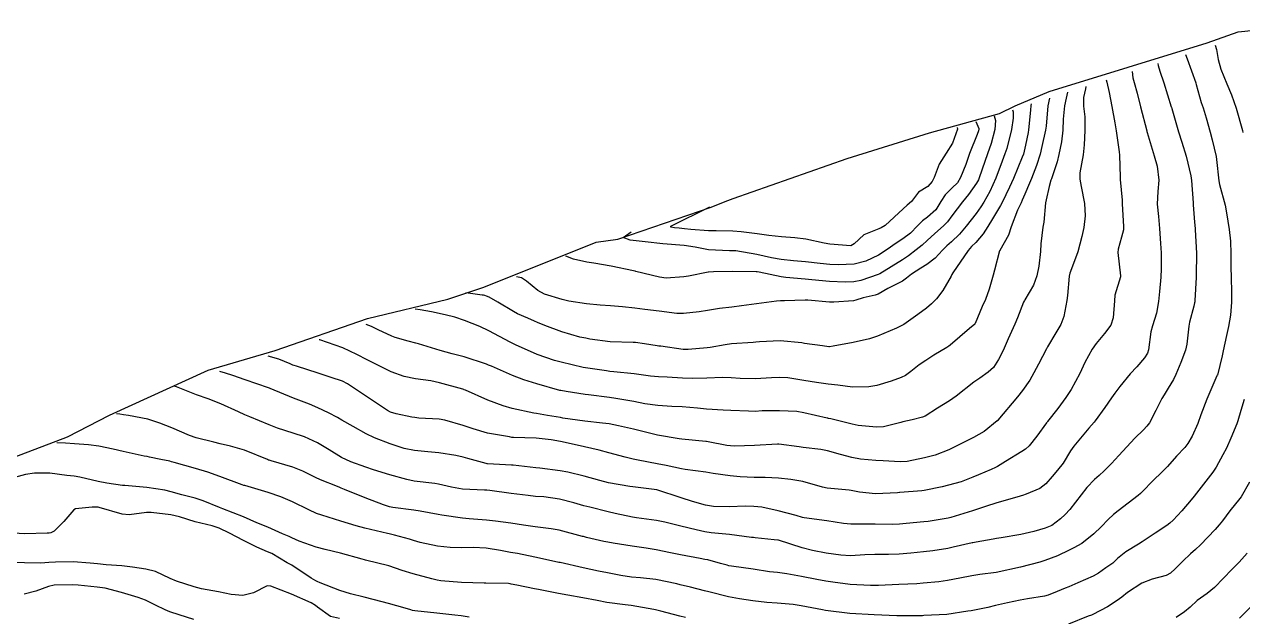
# Model space of a CAD drawing. Header units: metres. Extents: x 307586 to 320046, y 7427249 to 7434250.
# Drawn here: x 313712.2 to 313812.5, y 7433048.9 to 7433097.6 of the extents above; entities that cross this region are included whole.
import ezdxf

# ---------------------------------------------------------------- set-up
doc = ezdxf.new("R2010")
doc.units = ezdxf.units.M
doc.header["$MEASUREMENT"] = 0
for name, color, linetype in [('Area', 45, 'Continuous'), ('Curvas de Nivel 1m', 11, 'Continuous'), ('Curvas de Nivel 5m', 15, 'Continuous')]:
    doc.layers.add(name, color=color, linetype=linetype)

msp = doc.modelspace()

# ---------------------------------------------------------------- linework, layer by layer
at = {"layer": 'Area'}
msp.add_polyline3d([(313709.64, 7433061.35, 757.73), (313715.77, 7433063.68, 758.14), (313719.24, 7433065.46, 758.87), (313727.35, 7433069.15, 760.91), (313732.88, 7433070.78, 762.07), (313740.49, 7433073.42, 764.1), (313747.09, 7433075, 765.44), (313750.06, 7433076.01, 766.15), (313759.32, 7433079.71, 768.54), (313761.08, 7433079.96, 768.56), (313768.79, 7433082.58, 769.87), (313769.92, 7433083.04, 770.28), (313770.59, 7433083.31, 770.66), (313779.97, 7433086.6, 771.83), (313786.77, 7433088.71, 770.99), (313792.51, 7433090.3, 767.3), (313793.82, 7433090.93, 766.37), (313796.62, 7433092.1, 764.75), (313809.63, 7433096.13, 759.29), (313812.16, 7433097.02, 758.48), (313818.11, 7433097.64, 756.27)], dxfattribs=at)
at = {"layer": 'Curvas de Nivel 1m', "flags": 128}
for points, elevation in [([(313810.27, 7433095.94), (313810.38, 7433095.58), (313810.52, 7433094.76), (313810.74, 7433093.96), (313811.23, 7433092.75), (313811.62, 7433091.84), (313812.02, 7433090.75), (313812.52, 7433088.89), (313812.56, 7433088.74)], 759), ([(313805.56, 7433094.43), (313805.59, 7433094.25), (313805.72, 7433093.8), (313806.05, 7433092.82), (313806.66, 7433090.85), (313806.68, 7433090.81), (313806.7, 7433090.72), (313807.25, 7433088.8), (313807.54, 7433087.93), (313807.89, 7433086.8), (313808.27, 7433085.16), (313808.32, 7433084.79), (313808.47, 7433082.93), (313808.47, 7433082.79), (313808.59, 7433081.34), (313808.63, 7433080.84), (313808.64, 7433080.79), (313808.64, 7433080.73), (313808.73, 7433078.79), (313808.71, 7433076.96), (313808.71, 7433076.79), (313808.61, 7433074.89), (313808.61, 7433074.79), (313808.59, 7433074.71), (313808.51, 7433074.42), (313808.16, 7433073.12), (313808.11, 7433072.79), (313807.95, 7433071.31), (313807.84, 7433070.8), (313807.46, 7433069.78), (313807.04, 7433068.8), (313806.84, 7433068.4), (313806.42, 7433067.68), (313806.09, 7433067.14), (313805.9, 7433066.82), (313805.38, 7433065.84), (313804.86, 7433064.83), (313804.66, 7433064.55), (313804.38, 7433064.25), (313803.66, 7433063.55), (313803, 7433062.85), (313802.36, 7433062.13), (313801.75, 7433061.47), (313801.15, 7433060.87), (313800.72, 7433060.49), (313800.33, 7433060.16), (313799.72, 7433059.49), (313799.25, 7433058.9), (313798.3, 7433057.7), (313797.93, 7433057.28), (313797.55, 7433056.92), (313796.83, 7433056.38), (313796.29, 7433056.14), (313795.34, 7433055.88), (313794.28, 7433055.62), (313792.65, 7433055.34), (313792.28, 7433055.29), (313792.01, 7433055.25), (313790.59, 7433055), (313790.32, 7433054.95), (313790.27, 7433054.94), (313788.71, 7433054.58), (313788.26, 7433054.48), (313787.03, 7433054.27), (313786.26, 7433054.19), (313785.22, 7433054.1), (313784.26, 7433054), (313783.37, 7433053.97), (313782.26, 7433053.98), (313781.43, 7433053.94), (313780.25, 7433053.88), (313779.45, 7433053.93), (313778.26, 7433054.08), (313777.12, 7433054.3), (313776.26, 7433054.52), (313774.31, 7433055.15), (313774.27, 7433055.16), (313773.96, 7433055.19), (313772.41, 7433055.36), (313772.27, 7433055.37), (313772.11, 7433055.39), (313770.28, 7433055.62), (313768.78, 7433055.77), (313768.27, 7433055.84), (313767.55, 7433056), (313766.28, 7433056.32), (313764.95, 7433056.64), (313764.28, 7433056.77), (313762.63, 7433056.99), (313762.29, 7433057.05), (313760.86, 7433057.35), (313760.29, 7433057.49), (313758.79, 7433057.87), (313758.3, 7433058), (313757.47, 7433058.23), (313756.3, 7433058.53), (313755.01, 7433058.72), (313754.31, 7433058.77), (313753.7, 7433058.83), (313752.31, 7433059), (313750.54, 7433059.25), (313750.31, 7433059.27), (313750.12, 7433059.29), (313748.31, 7433059.37), (313747.4, 7433059.52), (313746.32, 7433059.77), (313746.03, 7433059.82), (313744.32, 7433060.02), (313743.73, 7433060.15), (313742.33, 7433060.55), (313740.97, 7433060.96), (313740.34, 7433061.16), (313739.12, 7433061.61), (313738.35, 7433061.98), (313737.33, 7433062.61), (313736.36, 7433063.19), (313735.29, 7433063.66), (313734.37, 7433063.98), (313733.07, 7433064.39), (313732.37, 7433064.65), (313730.78, 7433065.31), (313730.38, 7433065.49), (313729.86, 7433065.73), (313728.39, 7433066.39), (313727.35, 7433066.8), (313726.4, 7433067.13), (313724.74, 7433067.79), (313724.56, 7433067.84)], 761), ([(313803.44, 7433093.75), (313803.5, 7433093.24), (313803.6, 7433092.85), (313803.85, 7433091.98), (313804.13, 7433090.84), (313804.64, 7433088.86), (313804.65, 7433088.83), (313804.65, 7433088.81), (313804.67, 7433088.73), (313805.25, 7433086.82), (313805.51, 7433085.96), (313805.64, 7433084.82), (313805.55, 7433083.89), (313805.51, 7433082.82), (313805.6, 7433081.81), (313805.7, 7433080.82), (313805.79, 7433079.59), (313805.83, 7433078.82), (313805.84, 7433077.51), (313805.81, 7433076.82), (313805.7, 7433075.64), (313805.61, 7433074.82), (313805.45, 7433073.87), (313805.12, 7433072.82), (313804.99, 7433072.31), (313804.8, 7433070.83), (313804.72, 7433070.57), (313804.45, 7433070.17), (313803.83, 7433069.45), (313803.29, 7433068.85), (313802.42, 7433067.81), (313802.01, 7433067.27), (313801.74, 7433066.87), (313801.2, 7433066.08), (313800.39, 7433064.99), (313800.31, 7433064.88), (313799.88, 7433064.38), (313798.63, 7433062.91), (313798.36, 7433062.51), (313797.76, 7433061.5), (313797.31, 7433060.92), (313796.86, 7433060.4), (313796.33, 7433059.8), (313795.84, 7433059.42), (313794.73, 7433058.95), (313794.42, 7433058.84), (313794.31, 7433058.81), (313794.13, 7433058.77), (313792.31, 7433058.23), (313791.37, 7433057.92), (313790.3, 7433057.57), (313788.51, 7433057.03), (313788.29, 7433056.97), (313786.64, 7433056.7), (313786.29, 7433056.66), (313784.83, 7433056.52), (313784.29, 7433056.48), (313783.67, 7433056.46), (313782.29, 7433056.48), (313780.92, 7433056.48), (313780.29, 7433056.47), (313779.68, 7433056.52), (313778.29, 7433056.74), (313776.45, 7433057.01), (313776.29, 7433057.04), (313775.78, 7433057.18), (313774.3, 7433057.58), (313772.96, 7433057.87), (313772.3, 7433057.94), (313771.58, 7433057.95), (313770.3, 7433057.91), (313768.98, 7433057.94), (313768.3, 7433058.05), (313767.24, 7433058.34), (313766.31, 7433058.65), (313764.31, 7433059.31), (313762.32, 7433059.55), (313762.07, 7433059.59), (313760.32, 7433059.89), (313759.62, 7433060.07), (313758.33, 7433060.43), (313756.98, 7433060.76), (313756.34, 7433060.88), (313754.67, 7433061.09), (313754.34, 7433061.12), (313752.47, 7433061.33), (313752.34, 7433061.34), (313750.37, 7433061.46), (313750.34, 7433061.46), (313750.25, 7433061.48), (313748.73, 7433061.89), (313748.35, 7433061.99), (313747.74, 7433062.13), (313746.35, 7433062.36), (313745.46, 7433062.44), (313744.35, 7433062.54), (313743.51, 7433062.72), (313742.36, 7433063.1), (313741.07, 7433063.59), (313740.37, 7433063.93), (313739.29, 7433064.53), (313738.38, 7433065.04), (313738, 7433065.25), (313737.26, 7433065.64), (313736.39, 7433066.06), (313735.7, 7433066.35), (313734.4, 7433066.86), (313732.46, 7433067.65), (313732.41, 7433067.67), (313732.34, 7433067.7), (313730.42, 7433068.36), (313729.4, 7433068.71), (313728.78, 7433068.92), (313728.32, 7433069.04)], 762), ([(313801.31, 7433093.07), (313801.35, 7433092.87), (313801.55, 7433092.03), (313801.78, 7433090.87), (313802.02, 7433089.53), (313802.14, 7433088.87), (313802.38, 7433087.14), (313802.4, 7433086.86), (313802.45, 7433085.05), (313802.46, 7433084.86), (313802.61, 7433083.15), (313802.63, 7433082.86), (313802.72, 7433080.99), (313802.73, 7433080.86), (313802.73, 7433080.71), (313802.57, 7433080.11), (313802.29, 7433079.13), (313802.26, 7433078.86), (313802.48, 7433076.92), (313802.48, 7433076.86), (313802.03, 7433075.35), (313801.98, 7433074.87), (313801.89, 7433073.47), (313801.68, 7433072.87), (313801.17, 7433072.18), (313800.47, 7433071.37), (313800.14, 7433070.88), (313799.56, 7433069.78), (313799.13, 7433068.9), (313798.42, 7433067.58), (313798.16, 7433067.17), (313797.98, 7433066.91), (313797.32, 7433066), (313796.48, 7433064.93), (313796.44, 7433064.88), (313796.39, 7433064.83), (313795.59, 7433063.72), (313794.96, 7433062.94), (313794.66, 7433062.65), (313794.36, 7433062.45), (313793.01, 7433061.63), (313792.35, 7433061.23), (313792.18, 7433061.14), (313791.84, 7433060.99), (313790.79, 7433060.54), (313790.33, 7433060.34), (313789.37, 7433059.97), (313788.32, 7433059.68), (313787.79, 7433059.56), (313786.32, 7433059.26), (313786.13, 7433059.23), (313784.31, 7433059.1), (313784.29, 7433059.09), (313784.11, 7433059.07), (313782.31, 7433058.97), (313780.98, 7433059.11), (313780.32, 7433059.26), (313780.15, 7433059.29), (313778.32, 7433059.45), (313777.95, 7433059.52), (313776.33, 7433059.98), (313775.34, 7433060.17), (313774.33, 7433060.27), (313773.23, 7433060.31), (313772.33, 7433060.32), (313771.18, 7433060.38), (313770.33, 7433060.45), (313768.93, 7433060.66), (313768.34, 7433060.75), (313766.65, 7433060.97), (313766.34, 7433061.03), (313765.08, 7433061.3), (313764.34, 7433061.45), (313762.76, 7433061.75), (313762.35, 7433061.84), (313761.69, 7433062), (313760.35, 7433062.35), (313759.56, 7433062.57), (313758.36, 7433062.86), (313756.51, 7433063.26), (313756.36, 7433063.29), (313755.59, 7433063.42), (313754.36, 7433063.55), (313752.51, 7433063.61), (313752.36, 7433063.62), (313752.17, 7433063.66), (313750.37, 7433063.97), (313749.19, 7433064.32), (313748.37, 7433064.6), (313746.85, 7433065.05), (313746.38, 7433065.13), (313744.71, 7433065.21), (313744.38, 7433065.25), (313744.12, 7433065.3), (313742.85, 7433065.57), (313742.38, 7433065.71), (313742.12, 7433065.85), (313740.4, 7433066.99), (313739.5, 7433067.61), (313738.84, 7433068.05), (313738.42, 7433068.25), (313737.49, 7433068.57), (313736.43, 7433068.91), (313734.62, 7433069.48), (313734.43, 7433069.54), (313734.34, 7433069.58), (313734.12, 7433069.67), (313733.18, 7433070.06), (313732.29, 7433070.31)], 763), ([(313799.64, 7433092.53), (313799.59, 7433092.33), (313799.43, 7433091.62), (313799.45, 7433090.9), (313799.56, 7433090.03), (313799.56, 7433088.9), (313799.49, 7433087.72), (313799.4, 7433086.9), (313799.14, 7433085.41), (313799.13, 7433084.9), (313799.25, 7433084.28), (313799.51, 7433082.9), (313799.58, 7433081.88), (313799.47, 7433080.9), (313799.29, 7433080.18), (313798.97, 7433078.9), (313798.54, 7433077.72), (313798.3, 7433077.15), (313798.25, 7433076.91), (313798.11, 7433075.32), (313798.06, 7433074.91), (313797.82, 7433073.59), (313797.56, 7433072.92), (313797.16, 7433072.24), (313796.46, 7433071.07), (313796.42, 7433070.98), (313796.39, 7433070.93), (313795.72, 7433069.66), (313795.36, 7433068.94), (313795.02, 7433068.35), (313794.42, 7433067.5), (313793.99, 7433066.96), (313792.39, 7433065.04), (313792.37, 7433065), (313792.34, 7433064.98), (313791.25, 7433064.12), (313790.37, 7433063.62), (313789.18, 7433063.02), (313788.36, 7433062.61), (313787.23, 7433062.16), (313786.35, 7433061.93), (313784.93, 7433061.64), (313784.35, 7433061.61), (313782.94, 7433061.69), (313782.35, 7433061.72), (313781.08, 7433061.84), (313780.35, 7433061.98), (313779.44, 7433062.22), (313778.36, 7433062.52), (313777.82, 7433062.62), (313776.36, 7433062.79), (313776.02, 7433062.84), (313774.36, 7433063.07), (313774.24, 7433063.07), (313772.36, 7433062.95), (313770.69, 7433062.91), (313770.36, 7433062.92), (313770.08, 7433062.97), (313768.53, 7433063.27), (313768.39, 7433063.29), (313768.36, 7433063.3), (313768.33, 7433063.3), (313766.36, 7433063.49), (313766.14, 7433063.52), (313764.37, 7433063.8), (313763.15, 7433064.11), (313762.37, 7433064.31), (313761.15, 7433064.57), (313760.38, 7433064.73), (313759.82, 7433064.81), (313758.38, 7433064.97), (313756.57, 7433065.22), (313756.38, 7433065.25), (313755.3, 7433065.42), (313754.39, 7433065.59), (313754.19, 7433065.63), (313752.39, 7433066.01), (313751.64, 7433066.22), (313750.4, 7433066.69), (313748.54, 7433067.51), (313748.45, 7433067.55), (313748.41, 7433067.56), (313748.33, 7433067.59), (313746.42, 7433068.12), (313745.69, 7433068.27), (313744.42, 7433068.44), (313743.49, 7433068.63), (313742.43, 7433069.02), (313741.27, 7433069.59), (313740.44, 7433070.02), (313739.6, 7433070.46), (313738.45, 7433070.99), (313736.55, 7433071.65), (313736.5, 7433071.66)], 764), ([(313796.63, 7433091.57), (313796.51, 7433090.93), (313796.36, 7433089.25), (313796.32, 7433088.93), (313796.01, 7433087.58), (313795.87, 7433086.94), (313795.58, 7433086.01), (313795.16, 7433084.94), (313795, 7433084.57), (313794.61, 7433083.67), (313794.4, 7433083.16), (313794.3, 7433082.95), (313793.99, 7433082.35), (313793.48, 7433080.97), (313793.26, 7433080.28), (313792.55, 7433079.02), (313792.54, 7433079), (313792.53, 7433078.98), (313792.12, 7433077.4), (313792.01, 7433076.99), (313791.67, 7433075.84), (313791.36, 7433074.99), (313791.1, 7433074.4), (313790.51, 7433073), (313790.5, 7433072.98), (313790.48, 7433072.96), (313790.06, 7433072.59), (313788.46, 7433071.22), (313788.36, 7433071.14), (313788.19, 7433071.03), (313787.11, 7433070.39), (313786.45, 7433069.96), (313785.91, 7433069.59), (313785.22, 7433069.06), (313784.77, 7433068.73), (313784.43, 7433068.55), (313783.59, 7433068.25), (313782.42, 7433067.9), (313781.75, 7433067.78), (313780.42, 7433067.77), (313779.2, 7433067.92), (313778.42, 7433068.01), (313777.45, 7433068.14), (313776.42, 7433068.32), (313775.09, 7433068.52), (313774.43, 7433068.57), (313773.76, 7433068.53), (313772.43, 7433068.45), (313771.18, 7433068.48), (313770.43, 7433068.52), (313769.72, 7433068.55), (313768.43, 7433068.51), (313767.24, 7433068.47), (313766.43, 7433068.5), (313765.15, 7433068.58), (313764.43, 7433068.61), (313763.78, 7433068.67), (313762.43, 7433068.85), (313760.76, 7433069.02), (313760.43, 7433069.06), (313760.16, 7433069.1), (313758.43, 7433069.35), (313758.24, 7433069.39), (313756.44, 7433069.82), (313755.89, 7433069.96), (313754.45, 7433070.44), (313752.66, 7433071.25), (313752.46, 7433071.35), (313752.24, 7433071.46), (313750.47, 7433072.4), (313749.73, 7433072.75), (313748.48, 7433073.24), (313747.67, 7433073.52), (313746.88, 7433073.72), (313745.76, 7433073.96), (313744.81, 7433074.13), (313744.4, 7433074.19)], 766), ([(313795.12, 7433091.09), (313795.1, 7433090.95), (313795.06, 7433090.58), (313794.91, 7433088.95), (313794.88, 7433088.74), (313794.66, 7433087.69), (313794.49, 7433086.95), (313794.4, 7433086.7), (313793.67, 7433084.96), (313793.35, 7433084.24), (313792.74, 7433082.98), (313792.6, 7433082.73), (313791.95, 7433081.63), (313791.57, 7433080.99), (313791.18, 7433080.39), (313790.56, 7433079.69), (313790.22, 7433079.34), (313789.95, 7433079.01), (313788.69, 7433077.18), (313788.6, 7433077.03), (313788.53, 7433076.89), (313787.85, 7433075.71), (313787.33, 7433075.04), (313786.92, 7433074.63), (313786.5, 7433074.28), (313785.8, 7433073.75), (313784.84, 7433073.07), (313784.63, 7433072.92), (313784.48, 7433072.83), (313784.03, 7433072.62), (313782.47, 7433071.96), (313781.82, 7433071.75), (313780.47, 7433071.45), (313778.82, 7433071.14), (313778.52, 7433071.09), (313778.46, 7433071.09), (313777.95, 7433071.16), (313776.46, 7433071.36), (313776.24, 7433071.4), (313774.47, 7433071.57), (313772.75, 7433071.5), (313772.47, 7433071.47), (313772.24, 7433071.45), (313770.46, 7433071.32), (313769.93, 7433071.25), (313768.7, 7433071.02), (313768.46, 7433071), (313766.88, 7433070.87), (313766.46, 7433070.87), (313764.64, 7433071.13), (313764.46, 7433071.15), (313764.32, 7433071.17), (313763.28, 7433071.33), (313762.56, 7433071.44), (313762.46, 7433071.45), (313762.35, 7433071.45), (313760.46, 7433071.5), (313758.8, 7433071.72), (313758.47, 7433071.79), (313757.97, 7433071.89), (313756.47, 7433072.32), (313755.07, 7433072.83), (313754.48, 7433073.08), (313754.23, 7433073.19), (313753.67, 7433073.44), (313752.84, 7433073.81), (313752.49, 7433074), (313751.2, 7433074.77), (313750.5, 7433075.17), (313750.29, 7433075.27), (313750.14, 7433075.31), (313750.04, 7433075.33), (313749.93, 7433075.35), (313748.57, 7433075.52)], 767), ([(313793.6, 7433090.6), (313793.65, 7433090.44), (313793.64, 7433089.92), (313793.51, 7433088.97), (313793.12, 7433087.43), (313792.97, 7433086.98), (313792.64, 7433086.06), (313792.34, 7433085.27), (313792.23, 7433084.98), (313791.72, 7433083.89), (313791.23, 7433082.99), (313790.99, 7433082.61), (313790.59, 7433082.07), (313789.77, 7433081.01), (313789.22, 7433080.37), (313788.56, 7433079.73), (313788.19, 7433079.4), (313787.84, 7433079.04), (313787.21, 7433078.38), (313786.54, 7433077.87), (313786.04, 7433077.55), (313785.28, 7433077.06), (313784.87, 7433076.73), (313784.53, 7433076.48), (313783.33, 7433075.89), (313782.52, 7433075.42), (313782.29, 7433075.33), (313781.3, 7433075.11), (313780.7, 7433074.92), (313780.51, 7433074.88), (313778.89, 7433074.76), (313778.51, 7433074.77), (313776.75, 7433074.93), (313776.51, 7433074.94), (313774.81, 7433074.87), (313774.5, 7433074.87), (313774.16, 7433074.85), (313772.5, 7433074.63), (313771.27, 7433074.46), (313770.49, 7433074.35), (313769.46, 7433074.23), (313768.49, 7433074.08), (313767.8, 7433073.96), (313766.49, 7433073.82), (313765.95, 7433073.83), (313764.49, 7433074.01), (313763.32, 7433074.16), (313762.49, 7433074.27), (313761.47, 7433074.38), (313760.49, 7433074.45), (313759.64, 7433074.51), (313758.5, 7433074.62), (313757.05, 7433074.85), (313756.5, 7433074.99), (313755.06, 7433075.42), (313754.51, 7433075.72), (313753.57, 7433076.5), (313753.15, 7433076.76), (313752.74, 7433076.86)], 768), ([(313792.08, 7433090.12), (313792.19, 7433089.73), (313792.15, 7433088.99), (313791.83, 7433087.82), (313791.54, 7433086.99), (313791.3, 7433086.34), (313790.85, 7433085), (313790.78, 7433084.85), (313790.63, 7433084.57), (313789.98, 7433083.64), (313789.47, 7433083.02), (313788.59, 7433081.87), (313788.24, 7433081.38), (313787.91, 7433081.04), (313787.19, 7433080.42), (313786.56, 7433079.85), (313786.14, 7433079.47), (313785.67, 7433079.06), (313785.03, 7433078.58), (313784.54, 7433078.26), (313782.68, 7433077.1), (313782.53, 7433077.03), (313781.09, 7433076.55), (313780.53, 7433076.44), (313779.81, 7433076.41), (313778.53, 7433076.46), (313777.08, 7433076.61), (313776.53, 7433076.67), (313774.93, 7433076.79), (313774.53, 7433076.84), (313772.74, 7433077.22), (313772.57, 7433077.25), (313772.53, 7433077.26), (313772.49, 7433077.27), (313770.53, 7433077.3), (313768.98, 7433077.26), (313768.56, 7433077.24), (313768.53, 7433077.24), (313766.9, 7433076.91), (313766.53, 7433076.85), (313765.07, 7433076.75), (313764.53, 7433076.82), (313762.57, 7433077.3), (313762.53, 7433077.31), (313762.39, 7433077.34), (313760.54, 7433077.73), (313759.13, 7433077.97), (313758.54, 7433078.07), (313757.45, 7433078.31), (313756.8, 7433078.54)], 769), ([(313789.04, 7433089.15), (313789.05, 7433089.02), (313788.66, 7433087.85), (313788.14, 7433087.04), (313787.56, 7433086.13), (313787.15, 7433085.04), (313786.98, 7433084.7), (313786.62, 7433084.28), (313785.84, 7433083.83), (313785.27, 7433083.06), (313784.93, 7433082.74), (313784.6, 7433082.45), (313783.11, 7433081.09), (313782.79, 7433080.89), (313782.58, 7433080.81), (313781.36, 7433080.32), (313780.56, 7433079.57), (313780.28, 7433079.4), (313778.56, 7433079.54), (313778.09, 7433079.63), (313776.56, 7433079.94), (313775.68, 7433080.06), (313774.57, 7433080.14), (313773.53, 7433080.24), (313772.57, 7433080.4), (313771.25, 7433080.56), (313770.57, 7433080.61), (313769.19, 7433080.64), (313768.57, 7433080.65), (313767.11, 7433080.74), (313766.58, 7433080.81), (313766.13, 7433080.85), (313765.76, 7433080.89), (313765.45, 7433080.93), (313765.46, 7433081.02), (313768.66, 7433082.62)], 771), ([(313812.68, 7433066.74), (313812.4, 7433065.84), (313812.15, 7433064.99), (313812.06, 7433064.74), (313811.57, 7433063.55), (313811.2, 7433062.75), (313810.92, 7433062.2), (313810.35, 7433061.16), (313810.08, 7433060.76), (313809.32, 7433059.78), (313808.54, 7433058.79), (313808.31, 7433058.49), (313807.53, 7433057.57), (313806.82, 7433056.8), (313806.55, 7433056.55), (313806.29, 7433056.37), (313805.35, 7433055.75), (313804.27, 7433055.03), (313803.96, 7433054.83), (313802.92, 7433054.19), (313802.25, 7433053.64), (313801.84, 7433053.27), (313801.29, 7433052.87), (313800.66, 7433052.45), (313800.24, 7433052.2), (313798.97, 7433051.64), (313798.23, 7433051.32), (313797.93, 7433051.2), (313797.26, 7433050.92), (313796.53, 7433050.62), (313796.22, 7433050.54), (313794.82, 7433050.34), (313794.21, 7433050.23), (313793.17, 7433050), (313792.2, 7433049.77), (313791.57, 7433049.62), (313790.2, 7433049.35), (313789.9, 7433049.3), (313788.19, 7433049.03), (313786.29, 7433048.95), (313786.19, 7433048.94), (313784.34, 7433048.92), (313784.19, 7433048.93), (313784.06, 7433048.94), (313782.19, 7433049.02), (313780.19, 7433049.12), (313778.2, 7433049.36), (313777.94, 7433049.41), (313776.2, 7433049.76), (313775.53, 7433049.85), (313774.2, 7433049.97), (313773.37, 7433050.03), (313772.21, 7433050.16), (313771.1, 7433050.34), (313770.21, 7433050.5), (313768.58, 7433050.9), (313768.22, 7433051), (313767.08, 7433051.28), (313766.22, 7433051.49), (313765.96, 7433051.56), (313764.23, 7433051.91), (313762.95, 7433052.05), (313762.23, 7433052.12), (313761.33, 7433052.26), (313760.23, 7433052.46), (313759.49, 7433052.62), (313758.24, 7433052.89), (313756.34, 7433053.31), (313756.24, 7433053.33), (313755.88, 7433053.41), (313754.25, 7433053.77), (313752.84, 7433054.05), (313752.25, 7433054.15), (313751.42, 7433054.3), (313750.25, 7433054.49), (313749.19, 7433054.56), (313748.25, 7433054.53), (313747.29, 7433054.56), (313746.25, 7433054.67), (313744.82, 7433054.98), (313744.26, 7433055.13), (313743.93, 7433055.23), (313742.7, 7433055.57), (313742.26, 7433055.69), (313742.12, 7433055.72), (313740.27, 7433056.14), (313739.54, 7433056.34), (313738.28, 7433056.73), (313736.71, 7433057.22), (313736.29, 7433057.37), (313735.65, 7433057.66), (313734.3, 7433058.31), (313733.35, 7433058.73), (313732.31, 7433059.1), (313730.38, 7433059.65), (313730.31, 7433059.67), (313730.16, 7433059.72), (313728.32, 7433060.4), (313727.32, 7433060.75), (313726.33, 7433061.07), (313724.57, 7433061.56), (313724.34, 7433061.62), (313724.21, 7433061.66), (313723.45, 7433061.8), (313722.53, 7433062), (313722.35, 7433062.04), (313722.08, 7433062.09), (313720.35, 7433062.45), (313719.55, 7433062.65), (313718.35, 7433062.91), (313717.5, 7433063.02), (313716.35, 7433063.1), (313715.6, 7433063.14), (313714.91, 7433063.19)], 759), ([(313766.67, 7433048.8), (313766.19, 7433048.89), (313764.63, 7433049.31), (313764.19, 7433049.42), (313764.05, 7433049.45), (313762.2, 7433049.77), (313761.71, 7433049.84), (313760.2, 7433050.04), (313759.39, 7433050.19), (313758.21, 7433050.42), (313756.97, 7433050.64), (313756.21, 7433050.78), (313754.56, 7433051.09), (313754.22, 7433051.15), (313752.78, 7433051.45), (313752.31, 7433051.55), (313752.22, 7433051.57), (313752.1, 7433051.59), (313750.22, 7433051.61), (313750.09, 7433051.61), (313748.22, 7433051.68), (313746.52, 7433051.82), (313746.23, 7433051.87), (313745.79, 7433051.98), (313744.23, 7433052.38), (313743.34, 7433052.67), (313742.24, 7433053.05), (313740.32, 7433053.52), (313740.24, 7433053.54), (313740.05, 7433053.6), (313738.25, 7433054.1), (313737, 7433054.39), (313736.25, 7433054.58), (313734.84, 7433055.08), (313734.26, 7433055.34), (313734.03, 7433055.45), (313733.48, 7433055.68), (313732.27, 7433056.22), (313731.38, 7433056.6), (313730.28, 7433057.07), (313728.56, 7433057.74), (313728.29, 7433057.84), (313726.95, 7433058.41), (313726.3, 7433058.61), (313725.19, 7433058.9), (313724.31, 7433059.14), (313723.78, 7433059.27), (313722.31, 7433059.51), (313720.5, 7433059.65), (313720.31, 7433059.66), (313719.01, 7433059.85), (313718.31, 7433059.99), (313716.8, 7433060.36), (313716.32, 7433060.42), (313715.72, 7433060.5), (313714.32, 7433060.68), (313713.07, 7433060.68), (313712.32, 7433060.57), (313710.41, 7433060.05)], 758), ([(313813.12, 7433059.94), (313812.41, 7433058.74), (313812.31, 7433058.6), (313811.48, 7433057.57), (313810.87, 7433056.75), (313810.62, 7433056.42), (313810.29, 7433056.04), (313809.08, 7433054.78), (313808.67, 7433054.38), (313808.26, 7433054.03), (313807.61, 7433053.44), (313806.98, 7433052.8), (313806.59, 7433052.45), (313806.24, 7433052.26), (313805.1, 7433051.95), (313804.23, 7433051.61), (313803.07, 7433050.85), (313802.59, 7433050.48), (313802.21, 7433050.2), (313801.41, 7433049.67), (313800.2, 7433049.04), (313800.09, 7433048.99), (313799.82, 7433048.89), (313798.19, 7433048.23)], 758), ([(313748.85, 7433048.83), (313748.19, 7433048.92), (313747.66, 7433048.98), (313746.19, 7433049.15), (313744.39, 7433049.35), (313744.19, 7433049.38), (313744.06, 7433049.42), (313743.57, 7433049.56), (313742.2, 7433049.95), (313741.7, 7433050.09), (313740.21, 7433050.47), (313739.08, 7433050.74), (313738.21, 7433051.01), (313736.59, 7433051.64), (313736.33, 7433051.76), (313736.22, 7433051.81), (313735.84, 7433052.04), (313734.24, 7433053.1), (313733.87, 7433053.3), (313733.23, 7433053.69), (313732.6, 7433054.05), (313732.25, 7433054.21), (313731.38, 7433054.58), (313730.26, 7433055.12), (313729.12, 7433055.73), (313728.27, 7433056.15), (313727.68, 7433056.34), (313726.28, 7433056.68), (313725, 7433057.07), (313724.28, 7433057.24), (313722.66, 7433057.45), (313722.29, 7433057.45), (313720.86, 7433057.26), (313720.28, 7433057.29), (313718.38, 7433057.86), (313718.29, 7433057.87), (313717.82, 7433057.87), (313716.44, 7433057.74), (313716.29, 7433057.66), (313715.47, 7433056.71), (313714.68, 7433055.91), (313714.4, 7433055.77), (313714.26, 7433055.75), (313714.1, 7433055.75), (313712.26, 7433055.67), (313710.42, 7433055.8)], 757), ([(313738.18, 7433048.71), (313737.44, 7433048.88), (313736.37, 7433049.65), (313736.2, 7433049.79), (313735.84, 7433050.01), (313734.21, 7433050.72), (313732.53, 7433051.38), (313732.22, 7433051.41), (313731.09, 7433050.83), (313730.21, 7433050.61), (313729.25, 7433050.69), (313728.21, 7433050.91), (313726.81, 7433051.16), (313726.22, 7433051.31), (313724.76, 7433051.78), (313724.23, 7433052.01), (313723.01, 7433052.58), (313722.23, 7433052.76), (313721.13, 7433052.94), (313720.24, 7433053.06), (313718.97, 7433053.12), (313718.24, 7433053.2), (313717.65, 7433053.28), (313716.24, 7433053.37), (313714.78, 7433053.36), (313714.24, 7433053.31), (313713.58, 7433053.26), (313712.24, 7433053.29), (313710.84, 7433053.35)], 756), ([(313812.91, 7433054.09), (313812.25, 7433053.36), (313811.95, 7433053.04), (313811.66, 7433052.75), (313810.97, 7433052.02), (313810.23, 7433051.26), (313809.61, 7433050.77), (313808.8, 7433050.19), (313808.21, 7433049.65), (313807.75, 7433049.25), (313807.06, 7433048.8)], 757), ([(313813.24, 7433049.69), (313812.28, 7433048.74)], 756)]:
    msp.add_lwpolyline(points, dxfattribs=dict(at, elevation=elevation))
at = {"layer": 'Curvas de Nivel 5m', "flags": 128}
for points, elevation in [([(313807.83, 7433095.16), (313807.98, 7433094.8), (313808.68, 7433092.84), (313808.7, 7433092.79), (313808.72, 7433092.69), (313809.14, 7433091.22), (313809.28, 7433090.78), (313809.53, 7433089.94), (313809.86, 7433088.77), (313810.04, 7433088.14), (313810.36, 7433086.76), (313810.4, 7433086.51), (313810.57, 7433084.76), (313810.63, 7433084.44), (313811.09, 7433082.76), (313811.22, 7433082.13), (313811.42, 7433080.75), (313811.54, 7433079.78), (313811.58, 7433078.75), (313811.58, 7433077.71), (313811.59, 7433076.75), (313811.62, 7433075.65), (313811.62, 7433074.75), (313811.54, 7433073.7), (313811.39, 7433072.75), (313811.22, 7433072.01), (313810.95, 7433070.76), (313810.86, 7433070.35), (313810.46, 7433068.76), (313810.45, 7433068.74), (313810.43, 7433068.69), (313809.59, 7433066.77), (313809.11, 7433065.49), (313808.84, 7433064.78), (313808.38, 7433063.73), (313808.03, 7433063.13), (313807.77, 7433062.8), (313807.09, 7433062.07), (313806.35, 7433061.24), (313806.14, 7433061.02), (313805.94, 7433060.81), (313805.13, 7433060.02), (313804.32, 7433059.19), (313804.14, 7433059.01), (313803.94, 7433058.84), (313802.3, 7433057.59), (313801.9, 7433057.27), (313801.48, 7433056.87), (313800.89, 7433056.27), (313800.28, 7433055.67), (313799.29, 7433054.89), (313798.64, 7433054.53), (313798.26, 7433054.33), (313797.3, 7433053.87), (313796.25, 7433053.48), (313795.83, 7433053.35), (313794.24, 7433052.95), (313792.24, 7433052.51), (313790.9, 7433052.33), (313790.24, 7433052.23), (313789.26, 7433052.04), (313788.23, 7433051.84), (313787.53, 7433051.74), (313786.23, 7433051.61), (313785.71, 7433051.57), (313784.23, 7433051.52), (313782.56, 7433051.43), (313782.23, 7433051.42), (313781.91, 7433051.42), (313780.23, 7433051.5), (313778.79, 7433051.7), (313778.23, 7433051.78), (313777.47, 7433051.92), (313776.23, 7433052.17), (313775.02, 7433052.4), (313774.24, 7433052.49), (313773.59, 7433052.56), (313772.24, 7433052.78), (313770.46, 7433053.02), (313770.24, 7433053.06), (313770.1, 7433053.1), (313769.55, 7433053.25), (313768.51, 7433053.53), (313768.25, 7433053.58), (313767.87, 7433053.65), (313766.25, 7433053.96), (313765.42, 7433054.13), (313764.25, 7433054.36), (313763.42, 7433054.49), (313762.26, 7433054.67), (313760.7, 7433054.92), (313760.26, 7433054.99), (313759.95, 7433055.05), (313758.5, 7433055.39), (313758.26, 7433055.45), (313758.19, 7433055.47), (313756.27, 7433055.98), (313755.6, 7433056.09), (313754.28, 7433056.25), (313753.32, 7433056.4), (313752.28, 7433056.56), (313751.03, 7433056.72), (313750.28, 7433056.8), (313748.86, 7433056.92), (313748.29, 7433056.98), (313746.59, 7433057.23), (313746.29, 7433057.27), (313744.83, 7433057.54), (313744.29, 7433057.63), (313742.57, 7433057.85), (313742.3, 7433057.91), (313741.8, 7433058.08), (313740.3, 7433058.65), (313738.59, 7433059.34), (313738.31, 7433059.45), (313738.19, 7433059.5), (313737.87, 7433059.63), (313736.75, 7433060.07), (313736.32, 7433060.27), (313735.16, 7433060.83), (313734.34, 7433061.16), (313732.55, 7433061.7), (313732.39, 7433061.75), (313732.34, 7433061.76), (313732.24, 7433061.8), (313730.35, 7433062.56), (313729.19, 7433062.89), (313728.36, 7433063.1), (313727.84, 7433063.23), (313726.36, 7433063.59), (313725.83, 7433063.78), (313724.37, 7433064.41), (313723.37, 7433064.8), (313722.38, 7433065.13), (313720.79, 7433065.42), (313720.38, 7433065.48), (313720.08, 7433065.54), (313719.82, 7433065.57)], 760), ([(313798.13, 7433092.05), (313798, 7433091.56), (313797.87, 7433090.92), (313797.77, 7433089.83), (313797.73, 7433088.92), (313797.62, 7433087.96), (313797.42, 7433086.92), (313797.26, 7433086.31), (313796.79, 7433084.93), (313796.75, 7433084.81), (313796.62, 7433084.29), (313796.35, 7433083.19), (313796.31, 7433082.93), (313796.16, 7433081.36), (313796.1, 7433080.93), (313795.93, 7433079.56), (313795.89, 7433078.94), (313795.75, 7433077.73), (313795.6, 7433076.94), (313795.32, 7433076.15), (313794.6, 7433074.95), (313794.57, 7433074.89), (313794.51, 7433074.76), (313793.99, 7433073.46), (313793.77, 7433072.96), (313793.23, 7433071.73), (313792.9, 7433070.97), (313792.76, 7433070.67), (313792.45, 7433070.03), (313792.03, 7433069.39), (313791.58, 7433068.99), (313790.91, 7433068.51), (313790.42, 7433068.16), (313788.96, 7433067.02), (313788.41, 7433066.64), (313787.42, 7433066.02), (313786.4, 7433065.38), (313786.17, 7433065.28), (313785.32, 7433065.06), (313784.56, 7433064.9), (313784.39, 7433064.86), (313782.97, 7433064.5), (313782.38, 7433064.46), (313780.89, 7433064.61), (313780.39, 7433064.71), (313780.06, 7433064.79), (313778.63, 7433065.15), (313778.44, 7433065.19), (313778.39, 7433065.2), (313778.33, 7433065.22), (313776.4, 7433065.66), (313775.83, 7433065.75), (313774.4, 7433065.82), (313772.99, 7433065.8), (313772.4, 7433065.77), (313771.85, 7433065.78), (313770.39, 7433065.83), (313769.78, 7433065.86), (313768.39, 7433065.95), (313767.65, 7433066.03), (313766.4, 7433066.13), (313765.53, 7433066.16), (313764.4, 7433066.24), (313763.33, 7433066.4), (313762.4, 7433066.58), (313760.92, 7433066.84), (313760.41, 7433066.91), (313758.68, 7433067.12), (313758.41, 7433067.15), (313756.85, 7433067.41), (313756.41, 7433067.48), (313756.32, 7433067.5), (313754.42, 7433068.03), (313753.34, 7433068.37), (313752.43, 7433068.72), (313750.68, 7433069.48), (313750.43, 7433069.58), (313750.27, 7433069.65), (313748.44, 7433070.26), (313747.44, 7433070.52), (313746.45, 7433070.78), (313744.69, 7433071.32), (313744.46, 7433071.38), (313743.82, 7433071.56), (313742.75, 7433071.86), (313742.47, 7433071.97), (313741.36, 7433072.48), (313740.8, 7433072.77), (313740.38, 7433072.91)], 765), ([(313790.56, 7433089.63), (313790.81, 7433089.07), (313790.82, 7433089), (313790.79, 7433088.88), (313790.67, 7433088.56), (313790.06, 7433087.01), (313789.74, 7433086.11), (313789.32, 7433085.02), (313789.06, 7433084.59), (313788.62, 7433084.18), (313788.04, 7433083.61), (313787.7, 7433083.04), (313787.28, 7433082.36), (313786.59, 7433081.77), (313786.17, 7433081.47), (313785.78, 7433081.06), (313785.2, 7433080.44), (313784.57, 7433079.97), (313784.01, 7433079.63), (313783.26, 7433079.09), (313782.55, 7433078.63), (313781.51, 7433078.14), (313780.54, 7433077.9), (313779.24, 7433077.84), (313778.54, 7433077.87), (313777.75, 7433077.95), (313776.54, 7433078.09), (313775.55, 7433078.18), (313774.54, 7433078.27), (313773.76, 7433078.41), (313772.55, 7433078.68), (313770.81, 7433078.98), (313770.55, 7433079), (313770.3, 7433079), (313768.55, 7433079.08), (313767.45, 7433079.28), (313766.55, 7433079.42), (313764.81, 7433079.56), (313763.34, 7433079.72), (313762.11, 7433079.86), (313761.54, 7433080.1), (313762.18, 7433080.55)], 770), ([(313726.18, 7433048.63), (313724.97, 7433049), (313724.19, 7433049.27), (313723.82, 7433049.42), (313723.02, 7433049.81), (313722.2, 7433050.21), (313721.6, 7433050.43), (313720.21, 7433050.85), (313718.87, 7433051.2), (313718.21, 7433051.3), (313716.65, 7433051.45), (313716.22, 7433051.48), (313714.68, 7433051.45), (313714.21, 7433051.34), (313713.17, 7433050.96), (313712.2, 7433050.72)], 755)]:
    msp.add_lwpolyline(points, dxfattribs=dict(at, elevation=elevation))

doc.saveas('drawing.dxf')
